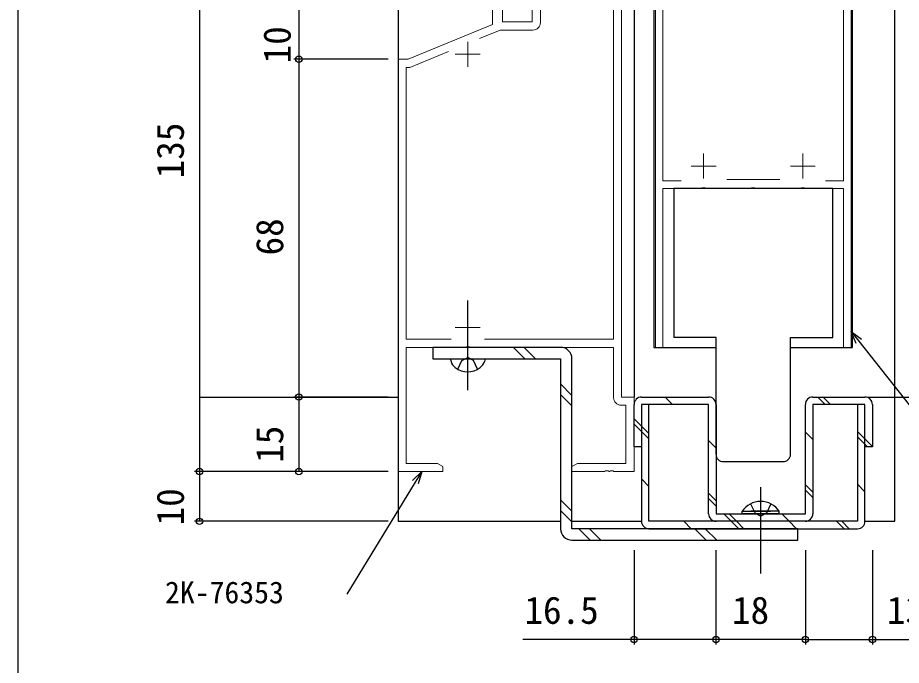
# Model space of a CAD drawing. Units: millimetres, scale not verified. Extents: x -437 to 438, y -681 to 679.
# Drawn here: x -436.7 to -258.8, y -127.4 to 3 of the extents above; entities that cross this region are included whole.
import ezdxf
from ezdxf.enums import TextEntityAlignment as Align

# ---------------------------------------------------------------- set-up
doc = ezdxf.new("R2010")
doc.units = ezdxf.units.MM
doc.header["$LTSCALE"] = 4
doc.layers.add('0-2_YKK_11', color=7, linetype='Continuous', lineweight=18)
for name, color, linetype in [('0-3_YKK_12', 2, 'Continuous'), ('0-4_YKK_13', 4, 'Continuous'), ('0-6_YKK_D', 6, 'Continuous'), ('0-7_YKK_ZWAK', 7, 'Continuous')]:
    doc.layers.add(name, color=color, linetype=linetype)
doc.styles.add('ＭＳ ゴシック', font='')
doc.styles.get('ＭＳ ゴシック').set_extended_font_data('MS Gothic')

msp = doc.modelspace()

# ---------------------------------------------------------------- linework, layer by layer
at = {"layer": '0-2_YKK_11'}
for p, q in [((-346.077, -1.9), (-346.077, -6.9)), ((-348.577, -4.4), (-343.577, -4.4)), ((-293.928, -29.6), (-283.226, -29.6)), ((-346.077, -56.9), (-346.077, -61.9)), ((-348.577, -59.4), (-343.577, -59.4))]:
    msp.add_line(p, q, dxfattribs=at)
at = {"layer": '0-2_YKK_11', "color": 2}
for p, q in [((-298.577, -29.4), (-298.577, -24.4)), ((-278.577, -29.4), (-278.577, -24.4)), ((-296.077, -26.9), (-301.077, -26.9)), ((-276.077, -26.9), (-281.077, -26.9))]:
    msp.add_line(p, q, dxfattribs=at)
at = {"layer": '0-2_YKK_11'}
for points in [[(-315.077, -73.4), (-315.077, 46.6)], [(-268.877, 24.6), (-268.877, -63.4), (-270.377, -63.4), (-270.377, -31.4), (-278.119, -31.4), (-278.302, -31.28), (-278.852, -31.28), (-279.035, -31.4), (-288.119, -31.4), (-288.302, -31.28), (-288.852, -31.28), (-289.035, -31.4), (-298.119, -31.4), (-298.302, -31.28), (-298.852, -31.28), (-299.035, -31.4), (-306.777, -31.4), (-306.777, -63.4), (-308.277, -63.4), (-308.277, 24.6)], [(-306.777, 19.8), (-306.777, -29.9), (-303.105, -29.9)], [(-274.049, -29.9), (-270.377, -29.9), (-270.377, 19.8), (-283.801, 19.8), (-270.377, 19.8)], [(-342.714, -61.77), (-316.707, -61.77), (-316.707, 11.121), (-317.17, 11.416), (-322.416, 8.97), (-331.447, 8.97), (-331.447, 1.97)], [(-333.077, 10.6), (-333.077, 2.1), (-339.077, 2.1), (-339.077, 10.6)], [(-341.077, 5.97), (-341.077, 1.6), (-358.077, -5.4)], [(-332.947, 0.47), (-339.54, 0.47), (-343.722, -1.252)], [(-349.966, -3.823), (-357.754, -7.03), (-358.447, -7.03), (-358.447, -61.77), (-349.44, -61.77)], [(-358.077, -5.4), (-360.077, -5.4), (-360.077, -88.4), (-351.077, -88.4), (-351.077, -87.4), (-352.168, -86.77), (-358.447, -86.77), (-358.447, -63.4), (-346.537, -63.4), (-346.353, -63.28), (-345.803, -63.28), (-345.62, -63.4), (-316.707, -63.4), (-316.707, -73.53)], [(-315.207, -75.03), (-314.207, -75.03), (-314.207, -86.77), (-323.986, -86.77), (-325.077, -87.4), (-325.077, -88.4), (-318.535, -88.4), (-318.352, -88.28), (-317.802, -88.28), (-317.619, -88.4), (-317.535, -88.4), (-317.352, -88.28), (-316.802, -88.28), (-316.619, -88.4), (-312.577, -88.4), (-312.577, -73.4), (-315.077, -73.4)]]:
    msp.add_lwpolyline(points, dxfattribs=at)
for centre, start, end in [((-332.947, 1.97), 270.00001, 359.99999), ((-315.207, -73.53), 180.00001, 269.99999)]:
    msp.add_arc(centre, 1.5, start, end, dxfattribs=at)
at = {"layer": '0-3_YKK_12'}
for p, q in [((-360.077, 133.2), (-360.077, -73.4)), ((-312.577, 133.2), (-312.577, -73.4)), ((-308.577, 133.2), (-308.577, -63.4)), ((-268.577, -63.4), (-268.577, 133.2)), ((-308.577, -63.4), (-296.077, -63.4)), ((-281.077, -63.4), (-268.577, -63.4)), ((-400.077, -73.4), (-360.077, -73.4)), ((-360.077, -73.4), (-360.077, -98.4)), ((-265.577, -73.4), (-205.077, -73.4)), ((-360.077, -98.4), (-327.377, -98.4)), ((-325.193, -98.4), (-311.077, -98.4))]:
    msp.add_line(p, q, dxfattribs=at)
msp.add_lwpolyline([(-266.077, -98.4), (-260.077, -98.4), (-260.077, -73.4), (-260.077, 133.2)], dxfattribs=at)
at = {"layer": '0-4_YKK_13'}
for p, q in [((-272.577, -61.4), (-272.577, -31.4)), ((-346.077, -71.99), (-346.077, -53.997)), ((-296.077, -61.4), (-304.577, -61.4)), ((-296.077, -84.9), (-296.077, -61.4)), ((-334.558, -65.7), (-336.858, -63.4)), ((-332.435, -65.7), (-334.735, -63.4)), ((-349.577, -65.7), (-342.577, -65.7)), ((-349.577, -65.7), (-349.439, -66.215)), ((-342.577, -65.7), (-342.715, -66.215)), ((-325.077, -73.058), (-327.377, -70.758)), ((-325.077, -75.181), (-327.377, -72.881)), ((-311.077, -73.4), (-297.577, -73.4)), ((-304.84, -74.9), (-306.34, -73.4)), ((-276.577, -73.4), (-266.077, -73.4)), ((-274.08, -74.9), (-275.58, -73.4)), ((-273.02, -74.9), (-274.52, -73.4)), ((-311.077, -74.9), (-311.077, -98.4)), ((-311.077, -79.269), (-312.577, -77.769)), ((-311.077, -80.33), (-312.577, -78.83)), ((-309.577, -80.769), (-311.077, -79.269)), ((-309.577, -81.83), (-311.077, -80.33)), ((-276.577, -81.949), (-278.077, -80.449)), ((-266.077, -81.843), (-267.577, -80.343)), ((-266.077, -82.903), (-267.577, -81.403)), ((-264.577, -83.343), (-266.077, -81.843)), ((-296.077, -83.663), (-297.577, -82.163)), ((-265.58, -83.4), (-266.077, -82.903)), ((-294.577, -86.4), (-282.577, -86.4)), ((-309.577, -91.376), (-311.077, -89.876)), ((-287.077, -108.909), (-287.077, -91.525)), ((-276.577, -92.556), (-278.077, -91.056)), ((-276.577, -93.617), (-278.077, -92.117)), ((-266.077, -92.449), (-267.577, -90.949)), ((-325.077, -96.393), (-327.377, -94.093)), ((-296.077, -94.269), (-297.577, -92.769)), ((-296.077, -95.33), (-297.577, -93.83)), ((-325.077, -98.516), (-327.377, -96.216)), ((-293.007, -98.4), (-294.507, -96.9)), ((-291.946, -98.4), (-293.446, -96.9)), ((-290.827, -96.391), (-285.077, -96.391)), ((-290.827, -96.9), (-290.827, -96.391)), ((-290.827, -96.9), (-285.077, -96.9)), ((-289.076, -96.9), (-290.576, -96.9)), ((-283.327, -96.391), (-289.077, -96.391)), ((-283.327, -96.9), (-289.077, -96.9)), ((-285.076, -96.9), (-289.076, -96.9)), ((-285.076, -96.9), (-283.576, -96.9)), ((-283.327, -96.9), (-283.327, -96.391)), ((-281.34, -98.4), (-282.84, -96.9)), ((-301.053, -99.9), (-302.553, -98.4)), ((-278.077, -98.4), (-296.077, -98.4)), ((-291.507, -99.9), (-293.007, -98.4)), ((-290.446, -99.9), (-291.946, -98.4)), ((-279.84, -99.9), (-281.34, -98.4)), ((-270.294, -99.9), (-271.794, -98.4)), ((-269.233, -99.9), (-270.733, -98.4)), ((-321.393, -102.2), (-323.693, -99.9)), ((-319.27, -102.2), (-321.57, -99.9)), ((-309.577, -99.9), (-267.577, -99.9)), ((-298.058, -102.2), (-300.358, -99.9)), ((-295.935, -102.2), (-298.235, -99.9))]:
    msp.add_line(p, q, dxfattribs=at)
for points in [[(-272.577, -31.4), (-304.577, -31.4), (-304.577, -61.4)], [(-281.077, -84.9), (-281.077, -61.4), (-272.577, -61.4)], [(-327.377, -63.4), (-353.077, -63.4), (-353.077, -65.7)], [(-353.077, -65.7), (-327.377, -65.7), (-327.377, -99.9)], [(-348.077, -67.793), (-347.227, -66.05), (-346.077, -65.439)], [(-344.077, -67.793), (-344.927, -66.05), (-346.077, -65.439)], [(-325.077, -102.2), (-279.577, -102.2), (-279.577, -99.9), (-325.077, -99.9), (-325.077, -65.7)], [(-311.077, -83.4), (-312.577, -83.4), (-312.577, -74.9)], [(-297.577, -96.9), (-297.577, -74.9), (-311.077, -74.9), (-311.077, -83.4)], [(-266.077, -98.4), (-266.077, -74.9), (-267.577, -74.9), (-267.577, -98.4), (-309.577, -98.4), (-309.577, -74.9), (-311.077, -74.9)], [(-296.077, -74.9), (-296.077, -96.9), (-278.077, -96.9), (-278.077, -74.9)], [(-264.577, -74.9), (-264.577, -83.4), (-266.077, -83.4), (-266.077, -74.9), (-276.577, -74.9), (-276.577, -96.9)], [(-289.127, -94.891), (-288.222, -96.746), (-287.077, -97.355)], [(-285.027, -94.891), (-285.932, -96.746), (-287.077, -97.355)]]:
    msp.add_lwpolyline(points, dxfattribs=at)
for centre, radius, start, end in [((-327.377, -65.7), 2.3, 0, 90), ((-347.217, -65.62), 2.3, 195, 233.11591), ((-346.077, -64.1), 4.2, 233.11591, 306.88409), ((-344.937, -65.62), 2.3, 306.88409, 345), ((-311.077, -74.9), 1.5, 90, 180), ((-297.577, -74.9), 1.5, 0, 90), ((-276.577, -74.9), 1.5, 90, 180), ((-266.077, -74.9), 1.5, 0, 90), ((-294.577, -84.9), 1.5, 180, 270), ((-282.577, -84.9), 1.5, 270, 0), ((-287.077, -98.927), 4.527, 34.06671, 145.93329), ((-296.077, -96.9), 1.5, 180, 270), ((-278.077, -96.9), 1.5, 270, 0), ((-309.577, -98.4), 1.5, 180, 270), ((-267.577, -98.4), 1.5, 270, 0), ((-325.077, -99.9), 2.3, 180, 270)]:
    msp.add_arc(centre, radius, start, end, dxfattribs=at)
at = {"layer": '0-6_YKK_D'}
for p, q in [((-400.077, 46.6), (-400.077, -88.4)), ((-380.077, 4.6), (-380.077, -5.4)), ((-362.077, -5.4), (-381.077, -5.4)), ((-363.077, -5.4), (-381.077, -5.4)), ((-380.077, -5.4), (-380.077, -73.4)), ((-362.077, -73.4), (-381.077, -73.4)), ((-363.077, -73.4), (-381.077, -73.4)), ((-380.077, -73.4), (-380.077, -88.4)), ((-362.077, -88.4), (-401.077, -88.4)), ((-362.077, -88.4), (-401.077, -88.4)), ((-400.077, -88.4), (-400.077, -98.4)), ((-362.077, -88.4), (-381.077, -88.4)), ((-362.077, -98.4), (-401.077, -98.4)), ((-312.578, -104.2), (-312.578, -123.2)), ((-296.078, -104.2), (-296.078, -123.2)), ((-296.078, -104.2), (-296.078, -123.2)), ((-278.078, -104.2), (-278.078, -123.2)), ((-278.078, -104.2), (-278.078, -123.2)), ((-264.577, -104.2), (-264.577, -123.2)), ((-278.078, -122.2), (-296.078, -122.2))]:
    msp.add_line(p, q, dxfattribs=at)
for points in [[(-267.85, -62.59), (-268.877, -60.214), (-266.8, -61.758)], [(-268.877, -60.214), (-267.325, -62.174), (-233.07, -105.437)], [(-355.347, -88.4), (-356.647, -90.535), (-370.386, -113.099)], [(-357.219, -90.187), (-355.347, -88.4), (-356.075, -90.884)], [(-296.078, -122.2), (-312.578, -122.2), (-335.003, -122.2)], [(-278.078, -122.2), (-264.577, -122.2), (-242.152, -122.2)]]:
    msp.add_lwpolyline(points, dxfattribs=at)
for centre in [(-380.077, -5.4), (-380.077, -5.4), (-380.077, -73.4), (-380.077, -73.4), (-400.077, -88.4), (-400.077, -88.4), (-380.077, -88.4), (-400.077, -98.4), (-312.578, -122.2), (-296.078, -122.2), (-296.078, -122.2), (-278.078, -122.2), (-278.078, -122.2), (-264.577, -122.2)]:
    msp.add_circle(centre, 0.637, dxfattribs=at)
at = {"layer": '0-7_YKK_ZWAK'}
msp.add_line((-436.7, 643.8), (-436.7, -681.2), dxfattribs=at)

# ---------------------------------------------------------------- texts
at = {"layer": '0-6_YKK_D', "style": 'ＭＳ ゴシック'}
for s, p in [('10', (-380.077, -6.238)), ('135', (-401.577, -29.38)), ('68', (-381.577, -44.897)), ('15', (-381.577, -86.653)), ('10', (-401.577, -99.238))]:
    msp.add_text(s, height=5.499, rotation=90, dxfattribs=at).set_placement(p, align=Align.BOTTOM_LEFT)
for s, height, p in [('2K-76353', 4.399, (-407.032, -116.238)), ('16.5', 5.499, (-334.654, -120.7)), ('18', 5.499, (-292.852, -120.7)), ('13.5', 5.499, (-261.678, -120.7))]:
    msp.add_text(s, height=height, dxfattribs=at).set_placement(p, align=Align.BOTTOM_LEFT)

doc.saveas('drawing.dxf')
